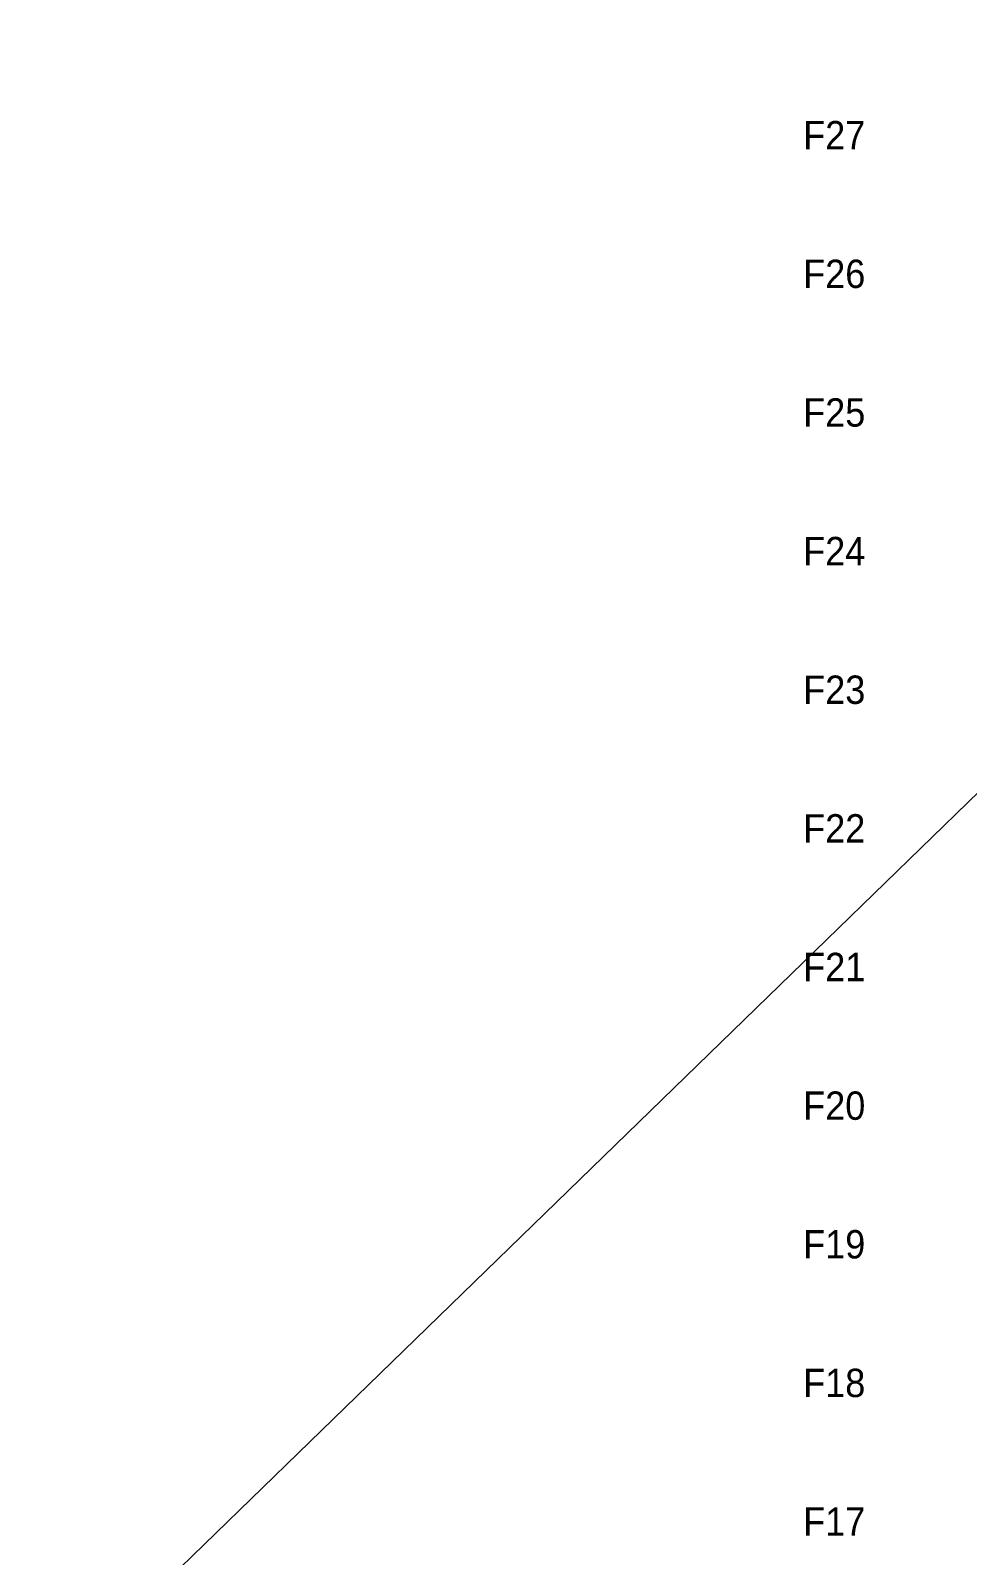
# Model space of a CAD drawing. Header units: millimetres. Extents: x 49323 to 538172, y -39336 to 181761.
# Drawn here: x 138522 to 168255, y 89028 to 137428 of the extents above; entities that cross this region are included whole.
import ezdxf

# ---------------------------------------------------------------- set-up
doc = ezdxf.new("R2010")
doc.units = ezdxf.units.MM
doc.layers.get('0').update_dxf_attribs({"lineweight": 20})
doc.layers.add('NDC_S_DIM', color=1, linetype='Continuous', lineweight=15)
doc.styles.add('DrawingTitle', font='FRADM.TTF', dxfattribs={"width": 0.95})

msp = doc.modelspace()

# ---------------------------------------------------------------- linework, layer by layer
at = {"layer": 'NDC_S_DIM', "ltscale": 40}
msp.add_lwpolyline([(239091.8, 181761), (49322.6, -2647.5)], dxfattribs=at)

# ---------------------------------------------------------------- texts
at = {"color": 2, "char_height": 900, "width": 4481.166, "attachment_point": 1, "style": 'DrawingTitle'}
for s, insert in [('F27', (163041.4, 134555.9)), ('F26', (163041.4, 130155.9)), ('F25', (163041.4, 125755.9)), ('F24', (163041.4, 121355.9)), ('F23', (163041.4, 116955.9)), ('F22', (163041.4, 112555.9)), ('F21', (163041.4, 108155.9)), ('F20', (163041.4, 103755.9))]:
    msp.add_mtext(s, dxfattribs=dict(at, insert=insert))
at = {"color": 6, "char_height": 900, "width": 4481.166, "attachment_point": 1, "style": 'DrawingTitle'}
for s, insert in [('F19', (163041.4, 99355.9)), ('F18', (163041.4, 94955.9)), ('F17', (163041.4, 90555.9))]:
    msp.add_mtext(s, dxfattribs=dict(at, insert=insert))

doc.saveas('drawing.dxf')
